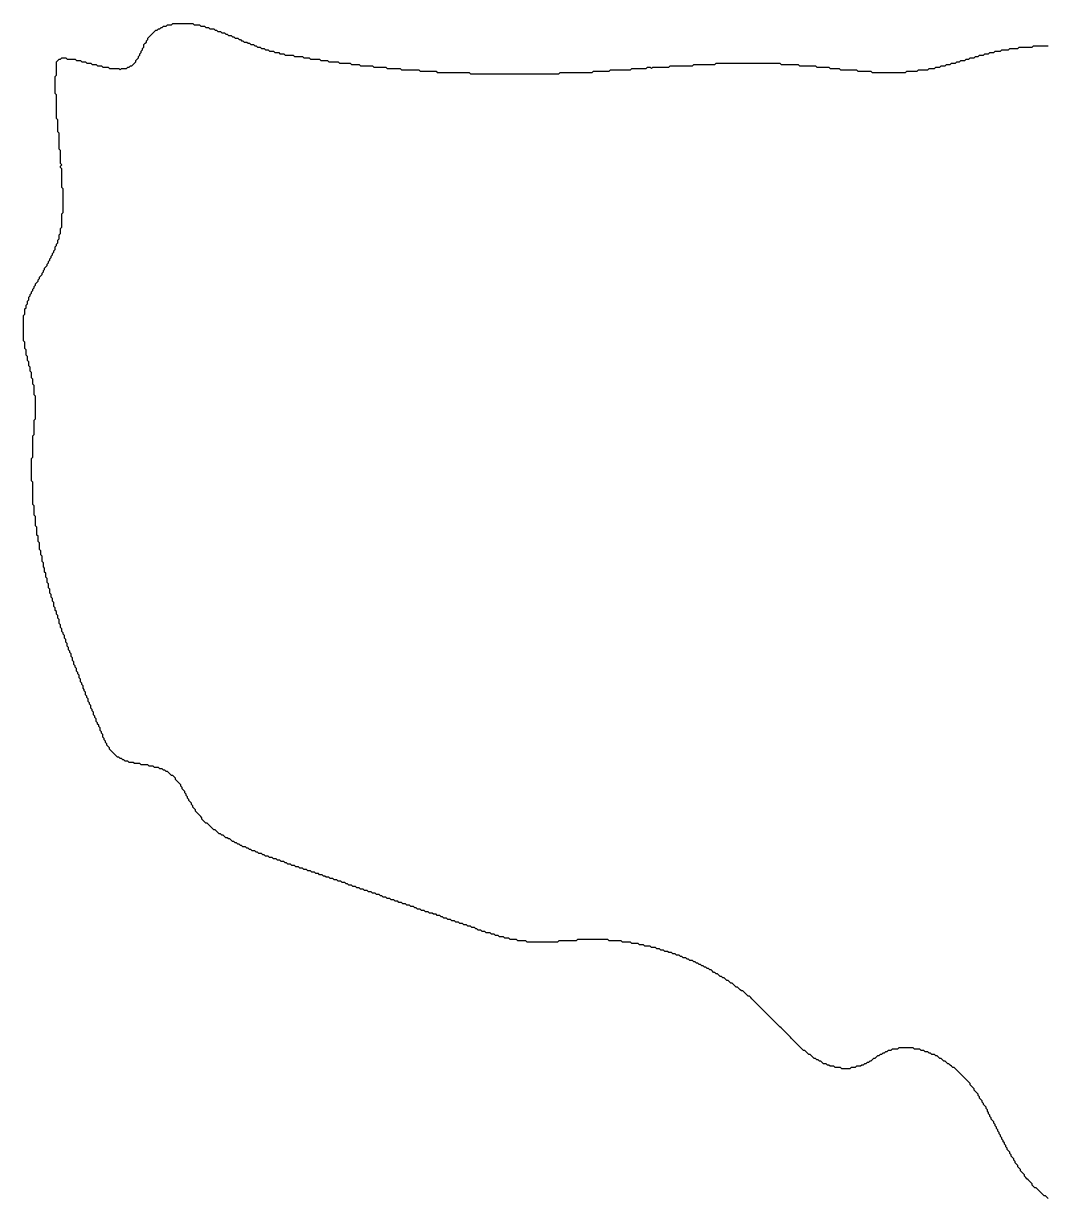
# Model space of a CAD drawing. Extents: x -1.13 to 1.13, y -0.74 to 0.74.
# Drawn here: x -1.129 to 0.001, y -0.728 to 0.569 of the extents above; entities that cross this region are included whole.
import ezdxf

# ---------------------------------------------------------------- set-up
doc = ezdxf.new("R2010")
doc.units = 0

msp = doc.modelspace()

# ---------------------------------------------------------------- linework, layer by layer
for points in [[(-1.12875, 0.246458), (-1.127292, 0.247917), (-1.127292, 0.249375), (-1.127292, 0.250833), (-1.127292, 0.252292), (-1.127292, 0.25375), (-1.125833, 0.255208), (-1.125833, 0.256667), (-1.125833, 0.258125), (-1.124375, 0.259583), (-1.124375, 0.261042), (-1.124375, 0.2625), (-1.122917, 0.263958), (-1.122917, 0.265417), (-1.122917, 0.266875), (-1.121458, 0.268333), (-1.121458, 0.269792), (-1.12, 0.27125), (-1.12, 0.272708), (-1.118542, 0.274167), (-1.118542, 0.275625), (-1.117083, 0.277083), (-1.117083, 0.278542), (-1.115625, 0.28), (-1.115625, 0.281458), (-1.114167, 0.282917), (-1.112708, 0.284375), (-1.112708, 0.285833), (-1.11125, 0.287292), (-1.11125, 0.28875), (-1.109792, 0.290208), (-1.108333, 0.291667), (-1.108333, 0.293125), (-1.106875, 0.294583), (-1.106875, 0.296042), (-1.105417, 0.2975), (-1.105417, 0.298958), (-1.103958, 0.300417), (-1.1025, 0.301875), (-1.1025, 0.303333), (-1.101042, 0.304792), (-1.101042, 0.30625), (-1.099583, 0.307708), (-1.099583, 0.309167), (-1.098125, 0.310625), (-1.098125, 0.312083), (-1.096667, 0.313542), (-1.096667, 0.315), (-1.095208, 0.316458), (-1.095208, 0.317917), (-1.09375, 0.319375), (-1.09375, 0.320833), (-1.09375, 0.322292), (-1.092292, 0.32375), (-1.092292, 0.325208), (-1.090833, 0.326667), (-1.090833, 0.328125), (-1.090833, 0.329583), (-1.089375, 0.331042), (-1.089375, 0.3325), (-1.089375, 0.333958), (-1.089375, 0.335417), (-1.087917, 0.336875), (-1.087917, 0.338333), (-1.087917, 0.339792), (-1.087917, 0.34125), (-1.087917, 0.342708), (-1.086458, 0.344167), (-1.086458, 0.345625), (-1.086458, 0.347083), (-1.086458, 0.348542), (-1.086458, 0.35), (-1.086458, 0.351458), (-1.086458, 0.352917), (-1.086458, 0.354375), (-1.086458, 0.355833), (-1.086458, 0.357292), (-1.086458, 0.35875), (-1.085, 0.360208), (-1.085, 0.361667), (-1.085, 0.363125), (-1.085, 0.364583), (-1.085, 0.366042), (-1.085, 0.3675), (-1.085, 0.368958), (-1.085, 0.370417), (-1.085, 0.371875), (-1.085, 0.373333), (-1.085, 0.374792), (-1.085, 0.37625), (-1.085, 0.377708), (-1.085, 0.379167), (-1.085, 0.380625), (-1.085, 0.382083), (-1.085, 0.383542), (-1.085, 0.385), (-1.085, 0.386458), (-1.086458, 0.387917), (-1.086458, 0.389375), (-1.086458, 0.390833), (-1.086458, 0.392292), (-1.086458, 0.39375), (-1.086458, 0.395208), (-1.086458, 0.396667), (-1.086458, 0.398125), (-1.086458, 0.399583), (-1.086458, 0.401042), (-1.086458, 0.4025), (-1.086458, 0.403958), (-1.086458, 0.405417), (-1.086458, 0.406875), (-1.086458, 0.408333), (-1.087917, 0.409792), (-1.087917, 0.41125), (-1.086458, 0.412708), (-1.087917, 0.414167), (-1.087917, 0.415625), (-1.087917, 0.417083), (-1.087917, 0.418542), (-1.087917, 0.42), (-1.087917, 0.421458), (-1.087917, 0.422917), (-1.087917, 0.424375), (-1.087917, 0.425833), (-1.087917, 0.427292), (-1.087917, 0.42875), (-1.089375, 0.430208), (-1.089375, 0.431667), (-1.089375, 0.433125), (-1.089375, 0.434583), (-1.089375, 0.436042), (-1.089375, 0.4375), (-1.089375, 0.438958), (-1.089375, 0.440417), (-1.089375, 0.441875), (-1.089375, 0.443333), (-1.089375, 0.444792), (-1.089375, 0.44625), (-1.089375, 0.447708), (-1.090833, 0.449167), (-1.090833, 0.450625), (-1.090833, 0.452083), (-1.090833, 0.453542), (-1.090833, 0.455), (-1.090833, 0.456458), (-1.090833, 0.457917), (-1.090833, 0.459375), (-1.090833, 0.460833), (-1.090833, 0.462292), (-1.092292, 0.46375), (-1.092292, 0.465208), (-1.092292, 0.466667), (-1.092292, 0.468125), (-1.092292, 0.469583), (-1.092292, 0.471042), (-1.092292, 0.4725), (-1.092292, 0.473958), (-1.092292, 0.475417), (-1.092292, 0.476875), (-1.092292, 0.478333), (-1.092292, 0.479792), (-1.092292, 0.48125), (-1.092292, 0.482708), (-1.092292, 0.484167), (-1.092292, 0.485625), (-1.092292, 0.487083), (-1.092292, 0.488542), (-1.092292, 0.49), (-1.09375, 0.491458), (-1.09375, 0.492917), (-1.09375, 0.494375), (-1.09375, 0.495833), (-1.09375, 0.497292), (-1.09375, 0.49875), (-1.09375, 0.500208), (-1.09375, 0.501667), (-1.09375, 0.503125), (-1.09375, 0.504583), (-1.09375, 0.506042), (-1.09375, 0.5075), (-1.09375, 0.508958), (-1.09375, 0.510417), (-1.092292, 0.511875), (-1.092292, 0.513333), (-1.092292, 0.514792), (-1.092292, 0.51625), (-1.092292, 0.517708), (-1.092292, 0.519167), (-1.092292, 0.520625), (-1.092292, 0.522083), (-1.092292, 0.523542), (-1.092292, 0.525), (-1.092292, 0.526458), (-1.090833, 0.527917), (-1.089375, 0.529375), (-1.087917, 0.529375), (-1.086458, 0.530833), (-1.085, 0.530833), (-1.083542, 0.530833), (-1.082083, 0.530833), (-1.080625, 0.529375), (-1.079167, 0.529375), (-1.077708, 0.529375), (-1.07625, 0.529375), (-1.074792, 0.529375), (-1.073333, 0.529375), (-1.071875, 0.529375), (-1.070417, 0.527917), (-1.068958, 0.527917), (-1.0675, 0.527917), (-1.066042, 0.527917), (-1.064583, 0.526458), (-1.063125, 0.526458), (-1.061667, 0.526458), (-1.060208, 0.526458), (-1.05875, 0.525), (-1.057292, 0.525), (-1.055833, 0.525), (-1.054375, 0.525), (-1.052917, 0.523542), (-1.051458, 0.523542), (-1.05, 0.523542), (-1.048542, 0.523542), (-1.047083, 0.522083), (-1.045625, 0.522083), (-1.044167, 0.522083), (-1.042708, 0.522083), (-1.04125, 0.520625), (-1.039792, 0.520625), (-1.038333, 0.520625), (-1.036875, 0.520625), (-1.035417, 0.520625), (-1.033958, 0.519167), (-1.0325, 0.519167), (-1.031042, 0.519167), (-1.029583, 0.519167), (-1.028125, 0.519167), (-1.026667, 0.519167), (-1.025208, 0.519167), (-1.02375, 0.519167), (-1.022292, 0.517708), (-1.020833, 0.519167), (-1.019375, 0.519167), (-1.017917, 0.519167), (-1.016458, 0.519167), (-1.015, 0.519167), (-1.013542, 0.520625), (-1.012083, 0.520625), (-1.010625, 0.522083), (-1.009167, 0.522083), (-1.007708, 0.523542), (-1.00625, 0.525), (-1.004792, 0.526458), (-1.004792, 0.527917), (-1.003333, 0.529375), (-1.001875, 0.530833), (-1.001875, 0.532292), (-1.000417, 0.53375), (-1.000417, 0.535208), (-0.998958, 0.536667), (-0.998958, 0.538125), (-0.9975, 0.539583), (-0.9975, 0.541042), (-0.996042, 0.5425), (-0.996042, 0.543958), (-0.996042, 0.545417), (-0.994583, 0.546875), (-0.993125, 0.548333), (-0.993125, 0.549792), (-0.991667, 0.55125), (-0.991667, 0.552708), (-0.990208, 0.554167), (-0.98875, 0.555625), (-0.987292, 0.557083), (-0.985833, 0.558542), (-0.984375, 0.56), (-0.982917, 0.561458), (-0.981458, 0.561458), (-0.98, 0.562917), (-0.978542, 0.562917), (-0.977083, 0.564375), (-0.975625, 0.564375), (-0.974167, 0.565833), (-0.972708, 0.565833), (-0.97125, 0.565833), (-0.969792, 0.567292), (-0.968333, 0.567292), (-0.966875, 0.567292), (-0.965417, 0.567292), (-0.963958, 0.56875), (-0.9625, 0.56875), (-0.961042, 0.56875), (-0.959583, 0.56875), (-0.958125, 0.56875), (-0.956667, 0.56875), (-0.955208, 0.56875), (-0.95375, 0.56875), (-0.952292, 0.56875), (-0.950833, 0.56875), (-0.949375, 0.56875), (-0.947917, 0.56875), (-0.946458, 0.56875), (-0.945, 0.56875), (-0.943542, 0.56875), (-0.942083, 0.56875), (-0.940625, 0.567292), (-0.939167, 0.567292), (-0.937708, 0.567292), (-0.93625, 0.567292), (-0.934792, 0.567292), (-0.933333, 0.565833), (-0.931875, 0.565833), (-0.930417, 0.565833), (-0.928958, 0.565833), (-0.9275, 0.564375), (-0.926042, 0.564375), (-0.924583, 0.564375), (-0.923125, 0.562917), (-0.921667, 0.562917), (-0.920208, 0.562917), (-0.91875, 0.562917), (-0.917292, 0.561458), (-0.915833, 0.561458), (-0.914375, 0.56), (-0.912917, 0.56), (-0.911458, 0.56), (-0.91, 0.558542), (-0.908542, 0.558542), (-0.907083, 0.558542), (-0.905625, 0.557083), (-0.904167, 0.557083), (-0.902708, 0.555625), (-0.90125, 0.555625), (-0.899792, 0.555625), (-0.898333, 0.554167), (-0.896875, 0.554167), (-0.895417, 0.552708), (-0.893958, 0.552708), (-0.8925, 0.552708), (-0.891042, 0.55125), (-0.889583, 0.55125), (-0.888125, 0.549792), (-0.886667, 0.549792), (-0.885208, 0.548333), (-0.88375, 0.548333), (-0.882292, 0.548333), (-0.880833, 0.546875), (-0.879375, 0.546875), (-0.877917, 0.545417), (-0.876458, 0.545417), (-0.875, 0.545417), (-0.873542, 0.543958), (-0.872083, 0.543958), (-0.870625, 0.5425), (-0.869167, 0.5425), (-0.867708, 0.5425), (-0.86625, 0.541042), (-0.864792, 0.541042), (-0.863333, 0.541042), (-0.861875, 0.539583), (-0.860417, 0.539583), (-0.858958, 0.539583), (-0.8575, 0.538125), (-0.856042, 0.538125), (-0.854583, 0.538125), (-0.853125, 0.538125), (-0.851667, 0.536667), (-0.850208, 0.536667), (-0.84875, 0.536667), (-0.847292, 0.536667), (-0.845833, 0.535208), (-0.844375, 0.535208), (-0.842917, 0.535208), (-0.841458, 0.535208), (-0.84, 0.53375), (-0.838542, 0.53375), (-0.837083, 0.53375), (-0.835625, 0.53375), (-0.834167, 0.53375), (-0.832708, 0.53375), (-0.83125, 0.53375), (-0.829792, 0.532292), (-0.828333, 0.532292), (-0.826875, 0.532292), (-0.825417, 0.532292), (-0.823958, 0.532292), (-0.8225, 0.532292), (-0.821042, 0.532292), (-0.819583, 0.530833), (-0.818125, 0.530833), (-0.816667, 0.530833), (-0.815208, 0.530833), (-0.81375, 0.530833), (-0.812292, 0.529375), (-0.810833, 0.529375), (-0.809375, 0.529375), (-0.807917, 0.529375), (-0.806458, 0.529375), (-0.805, 0.529375), (-0.803542, 0.529375), (-0.802083, 0.529375), (-0.800625, 0.527917), (-0.799167, 0.527917), (-0.797708, 0.527917), (-0.79625, 0.527917), (-0.794792, 0.527917), (-0.793333, 0.527917), (-0.791875, 0.526458), (-0.790417, 0.526458), (-0.788958, 0.526458), (-0.7875, 0.526458), (-0.786042, 0.526458), (-0.784583, 0.526458), (-0.783125, 0.526458), (-0.781667, 0.526458), (-0.780208, 0.525), (-0.77875, 0.525), (-0.777292, 0.525), (-0.775833, 0.525), (-0.774375, 0.525), (-0.772917, 0.525), (-0.771458, 0.525), (-0.77, 0.525), (-0.768542, 0.525), (-0.767083, 0.523542), (-0.765625, 0.523542), (-0.764167, 0.523542), (-0.762708, 0.523542), (-0.76125, 0.523542), (-0.759792, 0.523542), (-0.758333, 0.523542), (-0.756875, 0.522083), (-0.755417, 0.522083), (-0.753958, 0.522083), (-0.7525, 0.522083), (-0.751042, 0.522083), (-0.749583, 0.522083), (-0.748125, 0.522083), (-0.746667, 0.522083), (-0.745208, 0.522083), (-0.74375, 0.522083), (-0.742292, 0.520625), (-0.740833, 0.520625), (-0.739375, 0.520625), (-0.737917, 0.520625), (-0.736458, 0.520625), (-0.735, 0.520625), (-0.733542, 0.520625), (-0.732083, 0.520625), (-0.730625, 0.520625), (-0.729167, 0.520625), (-0.727708, 0.519167), (-0.72625, 0.519167), (-0.724792, 0.519167), (-0.723333, 0.519167), (-0.721875, 0.519167), (-0.720417, 0.519167), (-0.718958, 0.519167), (-0.7175, 0.519167), (-0.716042, 0.519167), (-0.714583, 0.519167), (-0.713125, 0.519167), (-0.711667, 0.517708), (-0.710208, 0.517708), (-0.70875, 0.517708), (-0.707292, 0.517708), (-0.705833, 0.517708), (-0.704375, 0.517708), (-0.702917, 0.517708), (-0.701458, 0.517708), (-0.7, 0.517708), (-0.698542, 0.517708), (-0.697083, 0.517708), (-0.695625, 0.517708), (-0.694167, 0.517708), (-0.692708, 0.517708), (-0.69125, 0.51625), (-0.689792, 0.51625), (-0.688333, 0.51625), (-0.686875, 0.51625), (-0.685417, 0.51625), (-0.683958, 0.51625), (-0.6825, 0.51625), (-0.681042, 0.51625), (-0.679583, 0.51625), (-0.678125, 0.51625), (-0.676667, 0.51625), (-0.675208, 0.51625), (-0.67375, 0.51625), (-0.672292, 0.514792), (-0.670833, 0.514792), (-0.669375, 0.514792), (-0.667917, 0.514792), (-0.666458, 0.514792), (-0.665, 0.514792), (-0.663542, 0.514792), (-0.662083, 0.514792), (-0.660625, 0.514792), (-0.659167, 0.514792), (-0.657708, 0.514792), (-0.65625, 0.514792), (-0.654792, 0.514792), (-0.653333, 0.514792), (-0.651875, 0.514792), (-0.650417, 0.514792), (-0.648958, 0.514792), (-0.6475, 0.514792), (-0.646042, 0.514792), (-0.644583, 0.514792), (-0.643125, 0.514792), (-0.641667, 0.514792), (-0.640208, 0.514792), (-0.63875, 0.514792), (-0.637292, 0.514792), (-0.635833, 0.513333), (-0.634375, 0.513333), (-0.632917, 0.513333), (-0.631458, 0.513333), (-0.63, 0.513333), (-0.628542, 0.513333), (-0.627083, 0.513333), (-0.625625, 0.513333), (-0.624167, 0.513333), (-0.622708, 0.513333), (-0.62125, 0.513333), (-0.619792, 0.513333), (-0.618333, 0.513333), (-0.616875, 0.513333), (-0.615417, 0.513333), (-0.613958, 0.513333), (-0.6125, 0.513333), (-0.611042, 0.513333), (-0.609583, 0.513333), (-0.608125, 0.513333), (-0.606667, 0.513333), (-0.605208, 0.513333), (-0.60375, 0.513333), (-0.602292, 0.513333), (-0.600833, 0.513333), (-0.599375, 0.513333), (-0.597917, 0.513333), (-0.596458, 0.513333), (-0.595, 0.513333), (-0.593542, 0.513333), (-0.592083, 0.513333), (-0.590625, 0.513333), (-0.589167, 0.513333), (-0.587708, 0.513333), (-0.58625, 0.513333), (-0.584792, 0.513333), (-0.583333, 0.513333), (-0.581875, 0.513333), (-0.580417, 0.513333), (-0.578958, 0.513333), (-0.5775, 0.513333), (-0.576042, 0.513333), (-0.574583, 0.513333), (-0.573125, 0.513333), (-0.571667, 0.513333), (-0.570208, 0.513333), (-0.56875, 0.513333), (-0.567292, 0.513333), (-0.565833, 0.513333), (-0.564375, 0.513333), (-0.562917, 0.513333), (-0.561458, 0.513333), (-0.56, 0.513333), (-0.558542, 0.513333), (-0.557083, 0.513333), (-0.555625, 0.513333), (-0.554167, 0.513333), (-0.552708, 0.513333), (-0.55125, 0.513333), (-0.549792, 0.513333), (-0.548333, 0.513333), (-0.546875, 0.513333), (-0.545417, 0.513333), (-0.543958, 0.513333), (-0.5425, 0.513333), (-0.541042, 0.513333), (-0.539583, 0.513333), (-0.538125, 0.513333), (-0.536667, 0.514792), (-0.535208, 0.514792), (-0.53375, 0.514792), (-0.532292, 0.514792), (-0.530833, 0.514792), (-0.529375, 0.514792), (-0.527917, 0.514792), (-0.526458, 0.514792), (-0.525, 0.514792), (-0.523542, 0.514792), (-0.522083, 0.514792), (-0.520625, 0.514792), (-0.519167, 0.514792), (-0.517708, 0.514792), (-0.51625, 0.514792), (-0.514792, 0.514792), (-0.513333, 0.514792), (-0.511875, 0.514792), (-0.510417, 0.514792), (-0.508958, 0.514792), (-0.5075, 0.514792), (-0.506042, 0.514792), (-0.504583, 0.514792), (-0.503125, 0.514792), (-0.501667, 0.514792), (-0.500208, 0.51625), (-0.49875, 0.51625), (-0.497292, 0.51625), (-0.495833, 0.51625), (-0.494375, 0.51625), (-0.492917, 0.51625), (-0.491458, 0.51625), (-0.49, 0.51625), (-0.488542, 0.51625), (-0.487083, 0.51625), (-0.485625, 0.51625), (-0.484167, 0.51625), (-0.482708, 0.51625), (-0.48125, 0.517708), (-0.479792, 0.517708), (-0.478333, 0.517708), (-0.476875, 0.517708), (-0.475417, 0.517708), (-0.473958, 0.517708), (-0.4725, 0.517708), (-0.471042, 0.517708), (-0.469583, 0.517708), (-0.468125, 0.517708), (-0.466667, 0.517708), (-0.465208, 0.517708), (-0.46375, 0.517708), (-0.462292, 0.517708), (-0.460833, 0.517708), (-0.459375, 0.517708), (-0.457917, 0.519167), (-0.456458, 0.519167), (-0.455, 0.519167), (-0.453542, 0.519167), (-0.452083, 0.519167), (-0.450625, 0.519167), (-0.449167, 0.519167), (-0.447708, 0.519167), (-0.44625, 0.519167), (-0.444792, 0.519167), (-0.443333, 0.519167), (-0.441875, 0.519167), (-0.440417, 0.520625), (-0.438958, 0.520625), (-0.4375, 0.520625), (-0.436042, 0.519167), (-0.434583, 0.520625), (-0.433125, 0.520625), (-0.431667, 0.520625), (-0.430208, 0.520625), (-0.42875, 0.520625), (-0.427292, 0.520625), (-0.425833, 0.520625), (-0.424375, 0.520625), (-0.422917, 0.520625), (-0.421458, 0.520625), (-0.42, 0.520625), (-0.418542, 0.520625), (-0.417083, 0.520625), (-0.415625, 0.522083), (-0.414167, 0.522083), (-0.412708, 0.522083), (-0.41125, 0.522083), (-0.409792, 0.522083), (-0.408333, 0.522083), (-0.406875, 0.522083), (-0.405417, 0.522083), (-0.403958, 0.522083), (-0.4025, 0.522083), (-0.401042, 0.522083), (-0.399583, 0.522083), (-0.398125, 0.522083), (-0.396667, 0.522083), (-0.395208, 0.522083), (-0.39375, 0.522083), (-0.392292, 0.522083), (-0.390833, 0.522083), (-0.389375, 0.523542), (-0.387917, 0.523542), (-0.386458, 0.523542), (-0.385, 0.523542), (-0.383542, 0.523542), (-0.382083, 0.523542), (-0.380625, 0.523542), (-0.379167, 0.523542), (-0.377708, 0.523542), (-0.37625, 0.523542), (-0.374792, 0.523542), (-0.373333, 0.523542), (-0.371875, 0.523542), (-0.370417, 0.523542), (-0.368958, 0.523542), (-0.3675, 0.523542), (-0.366042, 0.523542), (-0.364583, 0.525), (-0.363125, 0.525), (-0.361667, 0.525), (-0.360208, 0.525), (-0.35875, 0.525), (-0.357292, 0.525), (-0.355833, 0.525), (-0.354375, 0.525), (-0.352917, 0.525), (-0.351458, 0.525), (-0.35, 0.525), (-0.348542, 0.525), (-0.347083, 0.525), (-0.345625, 0.525), (-0.344167, 0.525), (-0.342708, 0.525), (-0.34125, 0.525), (-0.339792, 0.525), (-0.338333, 0.525), (-0.336875, 0.525), (-0.335417, 0.525), (-0.333958, 0.525), (-0.3325, 0.525), (-0.331042, 0.525), (-0.329583, 0.525), (-0.328125, 0.525), (-0.326667, 0.525), (-0.325208, 0.525), (-0.32375, 0.525), (-0.322292, 0.525), (-0.320833, 0.525), (-0.319375, 0.525), (-0.317917, 0.525), (-0.316458, 0.525), (-0.315, 0.525), (-0.313542, 0.525), (-0.312083, 0.525), (-0.310625, 0.525), (-0.309167, 0.525), (-0.307708, 0.525), (-0.30625, 0.525), (-0.304792, 0.525), (-0.303333, 0.525), (-0.301875, 0.525), (-0.300417, 0.525), (-0.298958, 0.525), (-0.2975, 0.525), (-0.296042, 0.525), (-0.294583, 0.525), (-0.293125, 0.523542), (-0.291667, 0.523542), (-0.290208, 0.523542), (-0.28875, 0.523542), (-0.287292, 0.523542), (-0.285833, 0.523542), (-0.284375, 0.523542), (-0.282917, 0.523542), (-0.281458, 0.523542), (-0.28, 0.523542), (-0.278542, 0.523542), (-0.277083, 0.523542), (-0.275625, 0.523542), (-0.274167, 0.523542), (-0.272708, 0.522083), (-0.27125, 0.522083), (-0.269792, 0.522083), (-0.268333, 0.522083), (-0.266875, 0.522083), (-0.265417, 0.522083), (-0.263958, 0.522083), (-0.2625, 0.522083), (-0.261042, 0.522083), (-0.259583, 0.522083), (-0.258125, 0.522083), (-0.256667, 0.522083), (-0.255208, 0.522083), (-0.25375, 0.520625), (-0.252292, 0.520625), (-0.250833, 0.520625), (-0.249375, 0.520625), (-0.247917, 0.520625), (-0.246458, 0.520625), (-0.245, 0.520625), (-0.243542, 0.520625), (-0.242083, 0.520625), (-0.240625, 0.520625), (-0.239167, 0.519167), (-0.237708, 0.519167), (-0.23625, 0.519167), (-0.234792, 0.519167), (-0.233333, 0.519167), (-0.231875, 0.519167), (-0.230417, 0.519167), (-0.228958, 0.519167), (-0.2275, 0.517708), (-0.226042, 0.517708), (-0.224583, 0.517708), (-0.223125, 0.517708), (-0.221667, 0.517708), (-0.220208, 0.517708), (-0.21875, 0.517708), (-0.217292, 0.517708), (-0.215833, 0.517708), (-0.214375, 0.517708), (-0.212917, 0.517708), (-0.211458, 0.517708), (-0.21, 0.517708), (-0.208542, 0.51625), (-0.207083, 0.51625), (-0.205625, 0.51625), (-0.204167, 0.51625), (-0.202708, 0.51625), (-0.20125, 0.51625), (-0.199792, 0.51625), (-0.198333, 0.51625), (-0.196875, 0.51625), (-0.195417, 0.51625), (-0.193958, 0.51625), (-0.1925, 0.514792), (-0.191042, 0.514792), (-0.189583, 0.514792), (-0.188125, 0.514792), (-0.186667, 0.514792), (-0.185208, 0.514792), (-0.18375, 0.514792), (-0.182292, 0.514792), (-0.180833, 0.514792), (-0.179375, 0.514792), (-0.177917, 0.514792), (-0.176458, 0.514792), (-0.175, 0.514792), (-0.173542, 0.514792), (-0.172083, 0.514792), (-0.170625, 0.514792), (-0.169167, 0.514792), (-0.167708, 0.514792), (-0.16625, 0.514792), (-0.164792, 0.514792), (-0.163333, 0.514792), (-0.161875, 0.514792), (-0.160417, 0.514792), (-0.158958, 0.514792), (-0.1575, 0.514792), (-0.156042, 0.514792), (-0.154583, 0.51625), (-0.153125, 0.51625), (-0.151667, 0.51625), (-0.150208, 0.51625), (-0.14875, 0.51625), (-0.147292, 0.51625), (-0.145833, 0.51625), (-0.144375, 0.51625), (-0.142917, 0.51625), (-0.141458, 0.517708), (-0.14, 0.517708), (-0.138542, 0.517708), (-0.137083, 0.517708), (-0.135625, 0.517708), (-0.134167, 0.517708), (-0.132708, 0.517708), (-0.13125, 0.517708), (-0.129792, 0.519167), (-0.128333, 0.519167), (-0.126875, 0.519167), (-0.125417, 0.519167), (-0.123958, 0.519167), (-0.1225, 0.520625), (-0.121042, 0.520625), (-0.119583, 0.520625), (-0.118125, 0.520625), (-0.116667, 0.522083), (-0.115208, 0.522083), (-0.11375, 0.522083), (-0.112292, 0.522083), (-0.110833, 0.523542), (-0.109375, 0.523542), (-0.107917, 0.523542), (-0.106458, 0.523542), (-0.105, 0.525), (-0.103542, 0.525), (-0.102083, 0.525), (-0.100625, 0.525), (-0.099167, 0.526458), (-0.097708, 0.526458), (-0.09625, 0.526458), (-0.094792, 0.527917), (-0.093333, 0.527917), (-0.091875, 0.527917), (-0.090417, 0.527917), (-0.088958, 0.529375), (-0.0875, 0.529375), (-0.086042, 0.529375), (-0.084583, 0.530833), (-0.083125, 0.530833), (-0.081667, 0.530833), (-0.080208, 0.530833), (-0.07875, 0.532292), (-0.077292, 0.532292), (-0.075833, 0.532292), (-0.074375, 0.53375), (-0.072917, 0.53375), (-0.071458, 0.53375), (-0.07, 0.53375), (-0.068542, 0.535208), (-0.067083, 0.535208), (-0.065625, 0.535208), (-0.064167, 0.535208), (-0.062708, 0.536667), (-0.06125, 0.536667), (-0.059792, 0.536667), (-0.058333, 0.536667), (-0.056875, 0.538125), (-0.055417, 0.538125), (-0.053958, 0.538125), (-0.0525, 0.538125), (-0.051042, 0.538125), (-0.049583, 0.539583), (-0.048125, 0.539583), (-0.046667, 0.539583), (-0.045208, 0.539583), (-0.04375, 0.539583), (-0.042292, 0.539583), (-0.040833, 0.541042), (-0.039375, 0.541042), (-0.037917, 0.541042), (-0.036458, 0.541042), (-0.035, 0.541042), (-0.033542, 0.541042), (-0.032083, 0.541042), (-0.030625, 0.5425), (-0.029167, 0.5425), (-0.027708, 0.5425), (-0.02625, 0.5425), (-0.024792, 0.5425), (-0.023333, 0.5425), (-0.021875, 0.5425), (-0.020417, 0.5425), (-0.018958, 0.5425), (-0.0175, 0.5425), (-0.016042, 0.5425), (-0.014583, 0.543958), (-0.013125, 0.543958), (-0.011667, 0.543958), (-0.010208, 0.543958), (-0.00875, 0.543958), (-0.007292, 0.543958), (-0.005833, 0.543958), (-0.004375, 0.543958), (-0.002917, 0.543958), (-0.001458, 0.543958), (0, 0.543958), (0.001458, 0.543958)], [(0.001458, -0.727708), (0, -0.72625), (-0.001458, -0.724792), (-0.002917, -0.724792), (-0.004375, -0.723333), (-0.005833, -0.721875), (-0.007292, -0.720417), (-0.00875, -0.718958), (-0.010208, -0.7175), (-0.011667, -0.716042), (-0.013125, -0.716042), (-0.014583, -0.714583), (-0.016042, -0.713125), (-0.016042, -0.711667), (-0.0175, -0.710208), (-0.018958, -0.70875), (-0.020417, -0.707292), (-0.021875, -0.705833), (-0.023333, -0.704375), (-0.024792, -0.702917), (-0.024792, -0.701458), (-0.02625, -0.7), (-0.027708, -0.698542), (-0.029167, -0.697083), (-0.029167, -0.695625), (-0.030625, -0.694167), (-0.032083, -0.692708), (-0.032083, -0.69125), (-0.033542, -0.689792), (-0.035, -0.688333), (-0.035, -0.686875), (-0.036458, -0.685417), (-0.036458, -0.683958), (-0.037917, -0.6825), (-0.039375, -0.681042), (-0.039375, -0.679583), (-0.040833, -0.678125), (-0.040833, -0.676667), (-0.042292, -0.675208), (-0.04375, -0.67375), (-0.04375, -0.672292), (-0.045208, -0.670833), (-0.045208, -0.669375), (-0.046667, -0.667917), (-0.046667, -0.666458), (-0.048125, -0.665), (-0.048125, -0.663542), (-0.049583, -0.662083), (-0.049583, -0.660625), (-0.051042, -0.659167), (-0.051042, -0.657708), (-0.0525, -0.65625), (-0.0525, -0.654792), (-0.053958, -0.653333), (-0.053958, -0.651875), (-0.055417, -0.650417), (-0.055417, -0.648958), (-0.056875, -0.6475), (-0.056875, -0.646042), (-0.058333, -0.644583), (-0.058333, -0.643125), (-0.059792, -0.641667), (-0.06125, -0.640208), (-0.06125, -0.63875), (-0.062708, -0.637292), (-0.062708, -0.635833), (-0.064167, -0.634375), (-0.064167, -0.632917), (-0.065625, -0.631458), (-0.065625, -0.63), (-0.067083, -0.628542), (-0.067083, -0.627083), (-0.068542, -0.625625), (-0.07, -0.624167), (-0.07, -0.622708), (-0.071458, -0.62125), (-0.071458, -0.619792), (-0.072917, -0.618333), (-0.074375, -0.616875), (-0.074375, -0.615417), (-0.075833, -0.613958), (-0.075833, -0.6125), (-0.077292, -0.611042), (-0.07875, -0.609583), (-0.080208, -0.608125), (-0.080208, -0.606667), (-0.081667, -0.605208), (-0.083125, -0.60375), (-0.084583, -0.602292), (-0.084583, -0.600833), (-0.086042, -0.599375), (-0.0875, -0.597917), (-0.088958, -0.596458), (-0.090417, -0.595), (-0.091875, -0.593542), (-0.093333, -0.592083), (-0.094792, -0.590625), (-0.09625, -0.589167), (-0.097708, -0.587708), (-0.099167, -0.58625), (-0.100625, -0.584792), (-0.102083, -0.583333), (-0.103542, -0.583333), (-0.105, -0.581875), (-0.106458, -0.580417), (-0.107917, -0.578958), (-0.109375, -0.578958), (-0.110833, -0.5775), (-0.112292, -0.576042), (-0.11375, -0.576042), (-0.115208, -0.574583), (-0.116667, -0.573125), (-0.118125, -0.573125), (-0.119583, -0.571667), (-0.121042, -0.570208), (-0.1225, -0.570208), (-0.123958, -0.56875), (-0.125417, -0.56875), (-0.126875, -0.56875), (-0.128333, -0.567292), (-0.129792, -0.567292), (-0.13125, -0.565833), (-0.132708, -0.565833), (-0.134167, -0.565833), (-0.135625, -0.564375), (-0.137083, -0.564375), (-0.138542, -0.564375), (-0.14, -0.562917), (-0.141458, -0.562917), (-0.142917, -0.562917), (-0.144375, -0.562917), (-0.145833, -0.562917), (-0.147292, -0.561458), (-0.14875, -0.561458), (-0.150208, -0.561458), (-0.151667, -0.561458), (-0.153125, -0.561458), (-0.154583, -0.561458), (-0.156042, -0.561458), (-0.1575, -0.561458), (-0.158958, -0.561458), (-0.160417, -0.561458), (-0.161875, -0.561458), (-0.163333, -0.561458), (-0.164792, -0.562917), (-0.16625, -0.562917), (-0.167708, -0.562917), (-0.169167, -0.562917), (-0.170625, -0.562917), (-0.172083, -0.564375), (-0.173542, -0.564375), (-0.175, -0.564375), (-0.176458, -0.565833), (-0.177917, -0.565833), (-0.179375, -0.567292), (-0.180833, -0.567292), (-0.182292, -0.56875), (-0.18375, -0.56875), (-0.185208, -0.570208), (-0.186667, -0.570208), (-0.188125, -0.571667), (-0.189583, -0.573125), (-0.191042, -0.573125), (-0.1925, -0.574583), (-0.193958, -0.576042), (-0.195417, -0.576042), (-0.196875, -0.5775), (-0.198333, -0.5775), (-0.199792, -0.578958), (-0.20125, -0.578958), (-0.202708, -0.580417), (-0.204167, -0.580417), (-0.205625, -0.581875), (-0.207083, -0.581875), (-0.208542, -0.581875), (-0.21, -0.581875), (-0.211458, -0.583333), (-0.212917, -0.583333), (-0.214375, -0.583333), (-0.215833, -0.583333), (-0.217292, -0.584792), (-0.21875, -0.584792), (-0.220208, -0.584792), (-0.221667, -0.584792), (-0.223125, -0.584792), (-0.224583, -0.584792), (-0.226042, -0.584792), (-0.2275, -0.583333), (-0.228958, -0.583333), (-0.230417, -0.583333), (-0.231875, -0.583333), (-0.233333, -0.583333), (-0.234792, -0.581875), (-0.23625, -0.581875), (-0.237708, -0.581875), (-0.239167, -0.581875), (-0.240625, -0.580417), (-0.242083, -0.580417), (-0.243542, -0.578958), (-0.245, -0.578958), (-0.246458, -0.578958), (-0.247917, -0.5775), (-0.249375, -0.576042), (-0.250833, -0.576042), (-0.252292, -0.574583), (-0.25375, -0.574583), (-0.255208, -0.573125), (-0.256667, -0.573125), (-0.258125, -0.571667), (-0.259583, -0.570208), (-0.261042, -0.56875), (-0.2625, -0.56875), (-0.263958, -0.567292), (-0.265417, -0.565833), (-0.266875, -0.564375), (-0.268333, -0.564375), (-0.269792, -0.562917), (-0.27125, -0.561458), (-0.272708, -0.56), (-0.274167, -0.558542), (-0.275625, -0.557083), (-0.277083, -0.555625), (-0.278542, -0.554167), (-0.28, -0.552708), (-0.281458, -0.55125), (-0.282917, -0.549792), (-0.284375, -0.548333), (-0.285833, -0.546875), (-0.287292, -0.545417), (-0.28875, -0.543958), (-0.290208, -0.5425), (-0.291667, -0.541042), (-0.293125, -0.539583), (-0.294583, -0.538125), (-0.296042, -0.536667), (-0.2975, -0.535208), (-0.298958, -0.53375), (-0.300417, -0.532292), (-0.301875, -0.530833), (-0.303333, -0.529375), (-0.304792, -0.527917), (-0.30625, -0.526458), (-0.307708, -0.525), (-0.309167, -0.523542), (-0.310625, -0.522083), (-0.312083, -0.520625), (-0.313542, -0.519167), (-0.315, -0.517708), (-0.316458, -0.51625), (-0.317917, -0.514792), (-0.319375, -0.513333), (-0.320833, -0.511875), (-0.322292, -0.510417), (-0.32375, -0.508958), (-0.325208, -0.5075), (-0.326667, -0.506042), (-0.328125, -0.504583), (-0.329583, -0.504583), (-0.331042, -0.503125), (-0.3325, -0.501667), (-0.333958, -0.500208), (-0.335417, -0.49875), (-0.336875, -0.49875), (-0.338333, -0.497292), (-0.339792, -0.495833), (-0.34125, -0.494375), (-0.342708, -0.494375), (-0.344167, -0.492917), (-0.345625, -0.491458), (-0.347083, -0.49), (-0.348542, -0.49), (-0.35, -0.488542), (-0.351458, -0.487083), (-0.352917, -0.487083), (-0.354375, -0.485625), (-0.355833, -0.484167), (-0.357292, -0.484167), (-0.35875, -0.482708), (-0.360208, -0.482708), (-0.361667, -0.48125), (-0.363125, -0.479792), (-0.364583, -0.479792), (-0.366042, -0.478333), (-0.3675, -0.478333), (-0.368958, -0.476875), (-0.370417, -0.475417), (-0.371875, -0.475417), (-0.373333, -0.473958), (-0.374792, -0.473958), (-0.37625, -0.4725), (-0.377708, -0.4725), (-0.379167, -0.471042), (-0.380625, -0.471042), (-0.382083, -0.469583), (-0.383542, -0.469583), (-0.385, -0.468125), (-0.386458, -0.468125), (-0.387917, -0.466667), (-0.389375, -0.466667), (-0.390833, -0.465208), (-0.392292, -0.465208), (-0.39375, -0.465208), (-0.395208, -0.46375), (-0.396667, -0.46375), (-0.398125, -0.462292), (-0.399583, -0.462292), (-0.401042, -0.462292), (-0.4025, -0.460833), (-0.403958, -0.460833), (-0.405417, -0.459375), (-0.406875, -0.459375), (-0.408333, -0.459375), (-0.409792, -0.457917), (-0.41125, -0.457917), (-0.412708, -0.457917), (-0.414167, -0.456458), (-0.415625, -0.456458), (-0.417083, -0.456458), (-0.418542, -0.455), (-0.42, -0.455), (-0.421458, -0.455), (-0.422917, -0.453542), (-0.424375, -0.453542), (-0.425833, -0.453542), (-0.427292, -0.452083), (-0.42875, -0.452083), (-0.430208, -0.452083), (-0.431667, -0.450625), (-0.433125, -0.450625), (-0.434583, -0.450625), (-0.436042, -0.450625), (-0.4375, -0.449167), (-0.438958, -0.449167), (-0.440417, -0.449167), (-0.441875, -0.449167), (-0.443333, -0.449167), (-0.444792, -0.447708), (-0.44625, -0.447708), (-0.447708, -0.447708), (-0.449167, -0.447708), (-0.450625, -0.44625), (-0.452083, -0.44625), (-0.453542, -0.44625), (-0.455, -0.44625), (-0.456458, -0.44625), (-0.457917, -0.44625), (-0.459375, -0.444792), (-0.460833, -0.444792), (-0.462292, -0.444792), (-0.46375, -0.444792), (-0.465208, -0.444792), (-0.466667, -0.444792), (-0.468125, -0.444792), (-0.469583, -0.443333), (-0.471042, -0.443333), (-0.4725, -0.443333), (-0.473958, -0.443333), (-0.475417, -0.443333), (-0.476875, -0.443333), (-0.478333, -0.443333), (-0.479792, -0.443333), (-0.48125, -0.443333), (-0.482708, -0.443333), (-0.484167, -0.441875), (-0.485625, -0.441875), (-0.487083, -0.441875), (-0.488542, -0.441875), (-0.49, -0.441875), (-0.491458, -0.441875), (-0.492917, -0.441875), (-0.494375, -0.441875), (-0.495833, -0.441875), (-0.497292, -0.441875), (-0.49875, -0.441875), (-0.500208, -0.441875), (-0.501667, -0.441875), (-0.503125, -0.441875), (-0.504583, -0.441875), (-0.506042, -0.441875), (-0.5075, -0.441875), (-0.508958, -0.441875), (-0.510417, -0.441875), (-0.511875, -0.441875), (-0.513333, -0.441875), (-0.514792, -0.441875), (-0.51625, -0.441875), (-0.517708, -0.441875), (-0.519167, -0.443333), (-0.520625, -0.443333), (-0.522083, -0.443333), (-0.523542, -0.443333), (-0.525, -0.443333), (-0.526458, -0.443333), (-0.527917, -0.443333), (-0.529375, -0.443333), (-0.530833, -0.443333), (-0.532292, -0.443333), (-0.53375, -0.443333), (-0.535208, -0.443333), (-0.536667, -0.443333), (-0.538125, -0.443333), (-0.539583, -0.444792), (-0.541042, -0.444792), (-0.5425, -0.444792), (-0.543958, -0.444792), (-0.545417, -0.444792), (-0.546875, -0.444792), (-0.548333, -0.444792), (-0.549792, -0.444792), (-0.55125, -0.444792), (-0.552708, -0.444792), (-0.554167, -0.444792), (-0.555625, -0.444792), (-0.557083, -0.444792), (-0.558542, -0.444792), (-0.56, -0.444792), (-0.561458, -0.444792), (-0.562917, -0.444792), (-0.564375, -0.444792), (-0.565833, -0.444792), (-0.567292, -0.444792), (-0.56875, -0.444792), (-0.570208, -0.444792), (-0.571667, -0.444792), (-0.573125, -0.444792), (-0.574583, -0.443333), (-0.576042, -0.443333), (-0.5775, -0.443333), (-0.578958, -0.443333), (-0.580417, -0.443333), (-0.581875, -0.443333), (-0.583333, -0.443333), (-0.584792, -0.441875), (-0.58625, -0.441875), (-0.587708, -0.441875), (-0.589167, -0.441875), (-0.590625, -0.441875), (-0.592083, -0.441875), (-0.593542, -0.440417), (-0.595, -0.440417), (-0.596458, -0.440417), (-0.597917, -0.440417), (-0.599375, -0.438958), (-0.600833, -0.438958), (-0.602292, -0.438958), (-0.60375, -0.438958), (-0.605208, -0.4375), (-0.606667, -0.4375), (-0.608125, -0.4375), (-0.609583, -0.436042), (-0.611042, -0.436042), (-0.6125, -0.436042), (-0.613958, -0.434583), (-0.615417, -0.434583), (-0.616875, -0.434583), (-0.618333, -0.434583), (-0.619792, -0.433125), (-0.62125, -0.433125), (-0.622708, -0.433125), (-0.624167, -0.431667), (-0.625625, -0.431667), (-0.627083, -0.431667), (-0.628542, -0.430208), (-0.63, -0.430208), (-0.631458, -0.42875), (-0.632917, -0.42875), (-0.634375, -0.42875), (-0.635833, -0.427292), (-0.637292, -0.427292), (-0.63875, -0.427292), (-0.640208, -0.425833), (-0.641667, -0.425833), (-0.643125, -0.425833), (-0.644583, -0.424375), (-0.646042, -0.424375), (-0.6475, -0.424375), (-0.648958, -0.422917), (-0.650417, -0.422917), (-0.651875, -0.422917), (-0.653333, -0.421458), (-0.654792, -0.421458), (-0.65625, -0.421458), (-0.657708, -0.42), (-0.659167, -0.42), (-0.660625, -0.42), (-0.662083, -0.418542), (-0.663542, -0.418542), (-0.665, -0.418542), (-0.666458, -0.417083), (-0.667917, -0.417083), (-0.669375, -0.415625), (-0.670833, -0.415625), (-0.672292, -0.415625), (-0.67375, -0.414167), (-0.675208, -0.414167), (-0.676667, -0.414167), (-0.678125, -0.412708), (-0.679583, -0.412708), (-0.681042, -0.412708), (-0.6825, -0.41125), (-0.683958, -0.41125), (-0.685417, -0.41125), (-0.686875, -0.409792), (-0.688333, -0.409792), (-0.689792, -0.409792), (-0.69125, -0.408333), (-0.692708, -0.408333), (-0.694167, -0.408333), (-0.695625, -0.406875), (-0.697083, -0.406875), (-0.698542, -0.405417), (-0.7, -0.405417), (-0.701458, -0.405417), (-0.702917, -0.403958), (-0.704375, -0.403958), (-0.705833, -0.403958), (-0.707292, -0.4025), (-0.70875, -0.4025), (-0.710208, -0.4025), (-0.711667, -0.401042), (-0.713125, -0.401042), (-0.714583, -0.401042), (-0.716042, -0.399583), (-0.7175, -0.399583), (-0.718958, -0.399583), (-0.720417, -0.398125), (-0.721875, -0.398125), (-0.723333, -0.398125), (-0.724792, -0.396667), (-0.72625, -0.396667), (-0.727708, -0.396667), (-0.729167, -0.395208), (-0.730625, -0.395208), (-0.732083, -0.395208), (-0.733542, -0.39375), (-0.735, -0.39375), (-0.736458, -0.392292), (-0.737917, -0.392292), (-0.739375, -0.392292), (-0.740833, -0.390833), (-0.742292, -0.390833), (-0.74375, -0.390833), (-0.745208, -0.389375), (-0.746667, -0.389375), (-0.748125, -0.389375), (-0.749583, -0.387917), (-0.751042, -0.387917), (-0.7525, -0.387917), (-0.753958, -0.386458), (-0.755417, -0.386458), (-0.756875, -0.386458), (-0.758333, -0.385), (-0.759792, -0.385), (-0.76125, -0.385), (-0.762708, -0.383542), (-0.764167, -0.383542), (-0.765625, -0.383542), (-0.767083, -0.382083), (-0.768542, -0.382083), (-0.77, -0.382083), (-0.771458, -0.380625), (-0.772917, -0.380625), (-0.774375, -0.379167), (-0.775833, -0.379167), (-0.777292, -0.379167), (-0.77875, -0.377708), (-0.780208, -0.377708), (-0.781667, -0.377708), (-0.783125, -0.37625), (-0.784583, -0.37625), (-0.786042, -0.37625), (-0.7875, -0.374792), (-0.788958, -0.374792), (-0.790417, -0.374792), (-0.791875, -0.373333), (-0.793333, -0.373333), (-0.794792, -0.373333), (-0.79625, -0.371875), (-0.797708, -0.371875), (-0.799167, -0.370417), (-0.800625, -0.370417), (-0.802083, -0.370417), (-0.803542, -0.368958), (-0.805, -0.368958), (-0.806458, -0.368958), (-0.807917, -0.3675), (-0.809375, -0.3675), (-0.810833, -0.3675), (-0.812292, -0.366042), (-0.81375, -0.366042), (-0.815208, -0.366042), (-0.816667, -0.364583), (-0.818125, -0.364583), (-0.819583, -0.364583), (-0.821042, -0.363125), (-0.8225, -0.363125), (-0.823958, -0.363125), (-0.825417, -0.361667), (-0.826875, -0.361667), (-0.828333, -0.361667), (-0.829792, -0.360208), (-0.83125, -0.360208), (-0.832708, -0.360208), (-0.834167, -0.35875), (-0.835625, -0.35875), (-0.837083, -0.35875), (-0.838542, -0.357292), (-0.84, -0.357292), (-0.841458, -0.355833), (-0.842917, -0.355833), (-0.844375, -0.355833), (-0.845833, -0.354375), (-0.847292, -0.354375), (-0.84875, -0.354375), (-0.850208, -0.352917), (-0.851667, -0.352917), (-0.853125, -0.352917), (-0.854583, -0.351458), (-0.856042, -0.351458), (-0.8575, -0.351458), (-0.858958, -0.35), (-0.860417, -0.35), (-0.861875, -0.35), (-0.863333, -0.348542), (-0.864792, -0.348542), (-0.86625, -0.347083), (-0.867708, -0.347083), (-0.869167, -0.347083), (-0.870625, -0.345625), (-0.872083, -0.345625), (-0.873542, -0.344167), (-0.875, -0.344167), (-0.876458, -0.344167), (-0.877917, -0.342708), (-0.879375, -0.342708), (-0.880833, -0.34125), (-0.882292, -0.34125), (-0.88375, -0.339792), (-0.885208, -0.339792), (-0.886667, -0.339792), (-0.888125, -0.338333), (-0.889583, -0.338333), (-0.891042, -0.336875), (-0.8925, -0.336875), (-0.893958, -0.335417), (-0.895417, -0.335417), (-0.896875, -0.333958), (-0.898333, -0.333958), (-0.899792, -0.3325), (-0.90125, -0.331042), (-0.902708, -0.331042), (-0.904167, -0.329583), (-0.905625, -0.329583), (-0.907083, -0.328125), (-0.908542, -0.326667), (-0.91, -0.326667), (-0.911458, -0.325208), (-0.912917, -0.325208), (-0.914375, -0.32375), (-0.915833, -0.322292), (-0.917292, -0.320833), (-0.91875, -0.320833), (-0.920208, -0.319375), (-0.921667, -0.317917), (-0.923125, -0.316458), (-0.924583, -0.315), (-0.926042, -0.313542), (-0.9275, -0.313542), (-0.928958, -0.312083), (-0.930417, -0.310625), (-0.931875, -0.309167), (-0.931875, -0.307708), (-0.933333, -0.30625), (-0.934792, -0.304792), (-0.93625, -0.303333), (-0.937708, -0.301875), (-0.939167, -0.300417), (-0.939167, -0.298958), (-0.940625, -0.2975), (-0.942083, -0.296042), (-0.942083, -0.294583), (-0.943542, -0.293125), (-0.943542, -0.291667), (-0.945, -0.290208), (-0.946458, -0.28875), (-0.946458, -0.287292), (-0.947917, -0.285833), (-0.947917, -0.284375), (-0.949375, -0.282917), (-0.949375, -0.281458), (-0.950833, -0.28), (-0.950833, -0.278542), (-0.952292, -0.277083), (-0.95375, -0.275625), (-0.95375, -0.274167), (-0.955208, -0.272708), (-0.955208, -0.27125), (-0.956667, -0.269792), (-0.958125, -0.268333), (-0.959583, -0.266875), (-0.961042, -0.265417), (-0.961042, -0.263958), (-0.9625, -0.2625), (-0.963958, -0.261042), (-0.965417, -0.261042), (-0.966875, -0.259583), (-0.968333, -0.258125), (-0.969792, -0.256667), (-0.97125, -0.256667), (-0.972708, -0.255208), (-0.974167, -0.255208), (-0.975625, -0.25375), (-0.977083, -0.25375), (-0.978542, -0.25375), (-0.98, -0.252292), (-0.981458, -0.252292), (-0.982917, -0.252292), (-0.984375, -0.252292), (-0.985833, -0.250833), (-0.987292, -0.250833), (-0.98875, -0.250833), (-0.990208, -0.250833), (-0.991667, -0.249375), (-0.993125, -0.249375), (-0.994583, -0.249375), (-0.996042, -0.249375), (-0.9975, -0.249375), (-0.998958, -0.249375), (-1.000417, -0.247917), (-1.001875, -0.247917), (-1.003333, -0.247917), (-1.004792, -0.247917), (-1.00625, -0.247917), (-1.007708, -0.246458), (-1.009167, -0.246458), (-1.010625, -0.246458), (-1.012083, -0.246458), (-1.013542, -0.245), (-1.015, -0.245), (-1.016458, -0.245), (-1.017917, -0.243542), (-1.019375, -0.243542), (-1.020833, -0.242083), (-1.022292, -0.242083), (-1.02375, -0.240625), (-1.025208, -0.240625), (-1.026667, -0.239167), (-1.028125, -0.237708), (-1.029583, -0.23625), (-1.031042, -0.234792), (-1.0325, -0.233333), (-1.033958, -0.231875), (-1.033958, -0.230417), (-1.035417, -0.228958), (-1.036875, -0.2275), (-1.036875, -0.226042), (-1.038333, -0.224583), (-1.038333, -0.223125), (-1.039792, -0.221667), (-1.039792, -0.220208), (-1.04125, -0.21875), (-1.04125, -0.217292), (-1.04125, -0.215833), (-1.042708, -0.214375), (-1.042708, -0.212917), (-1.044167, -0.211458), (-1.044167, -0.21), (-1.044167, -0.208542), (-1.045625, -0.207083), (-1.045625, -0.205625), (-1.047083, -0.204167), (-1.047083, -0.202708), (-1.048542, -0.20125), (-1.048542, -0.199792), (-1.048542, -0.198333), (-1.05, -0.196875), (-1.05, -0.195417), (-1.051458, -0.193958), (-1.051458, -0.1925), (-1.051458, -0.191042), (-1.052917, -0.189583), (-1.052917, -0.188125), (-1.054375, -0.186667), (-1.054375, -0.185208), (-1.054375, -0.18375), (-1.055833, -0.182292), (-1.055833, -0.180833), (-1.057292, -0.179375), (-1.057292, -0.177917), (-1.057292, -0.176458), (-1.05875, -0.175), (-1.05875, -0.173542), (-1.060208, -0.172083), (-1.060208, -0.170625), (-1.060208, -0.169167), (-1.061667, -0.167708), (-1.061667, -0.16625), (-1.063125, -0.164792), (-1.063125, -0.163333), (-1.063125, -0.161875), (-1.064583, -0.160417), (-1.064583, -0.158958), (-1.066042, -0.1575), (-1.066042, -0.156042), (-1.066042, -0.154583), (-1.0675, -0.153125), (-1.0675, -0.151667), (-1.0675, -0.150208), (-1.068958, -0.14875), (-1.068958, -0.147292), (-1.070417, -0.145833), (-1.070417, -0.144375), (-1.070417, -0.142917), (-1.071875, -0.141458), (-1.071875, -0.14), (-1.073333, -0.138542), (-1.073333, -0.137083), (-1.073333, -0.135625), (-1.074792, -0.134167), (-1.074792, -0.132708), (-1.074792, -0.13125), (-1.07625, -0.129792), (-1.07625, -0.128333), (-1.07625, -0.126875), (-1.077708, -0.125417), (-1.077708, -0.123958), (-1.079167, -0.1225), (-1.079167, -0.121042), (-1.079167, -0.119583), (-1.080625, -0.118125), (-1.080625, -0.116667), (-1.080625, -0.115208), (-1.082083, -0.11375), (-1.082083, -0.112292), (-1.082083, -0.110833), (-1.083542, -0.109375), (-1.083542, -0.107917), (-1.083542, -0.106458), (-1.085, -0.105), (-1.085, -0.103542), (-1.086458, -0.102083), (-1.086458, -0.100625), (-1.086458, -0.099167), (-1.087917, -0.097708), (-1.087917, -0.09625), (-1.087917, -0.094792), (-1.089375, -0.093333), (-1.089375, -0.091875), (-1.089375, -0.090417), (-1.089375, -0.088958), (-1.090833, -0.0875), (-1.090833, -0.086042), (-1.090833, -0.084583), (-1.092292, -0.083125), (-1.092292, -0.081667), (-1.092292, -0.080208), (-1.09375, -0.07875), (-1.09375, -0.077292), (-1.09375, -0.075833), (-1.095208, -0.074375), (-1.095208, -0.072917), (-1.095208, -0.071458), (-1.095208, -0.07), (-1.096667, -0.068542), (-1.096667, -0.067083), (-1.096667, -0.065625), (-1.098125, -0.064167), (-1.098125, -0.062708), (-1.098125, -0.06125), (-1.099583, -0.059792), (-1.099583, -0.058333), (-1.099583, -0.056875), (-1.099583, -0.055417), (-1.101042, -0.053958), (-1.101042, -0.0525), (-1.101042, -0.051042), (-1.101042, -0.049583), (-1.1025, -0.048125), (-1.1025, -0.046667), (-1.1025, -0.045208), (-1.1025, -0.04375), (-1.103958, -0.042292), (-1.103958, -0.040833), (-1.103958, -0.039375), (-1.103958, -0.037917), (-1.105417, -0.036458), (-1.105417, -0.035), (-1.105417, -0.033542), (-1.105417, -0.032083), (-1.106875, -0.030625), (-1.106875, -0.029167), (-1.106875, -0.027708), (-1.106875, -0.02625), (-1.108333, -0.024792), (-1.108333, -0.023333), (-1.108333, -0.021875), (-1.108333, -0.020417), (-1.108333, -0.018958), (-1.109792, -0.0175), (-1.109792, -0.016042), (-1.109792, -0.014583), (-1.109792, -0.013125), (-1.11125, -0.011667), (-1.11125, -0.010208), (-1.11125, -0.00875), (-1.11125, -0.007292), (-1.11125, -0.005833), (-1.11125, -0.004375), (-1.112708, -0.002917), (-1.112708, -0.001458), (-1.112708, 0), (-1.112708, 0.001458), (-1.112708, 0.002917), (-1.114167, 0.004375), (-1.114167, 0.005833), (-1.114167, 0.007292), (-1.114167, 0.00875), (-1.114167, 0.010208), (-1.114167, 0.011667), (-1.114167, 0.013125), (-1.115625, 0.014583), (-1.115625, 0.016042), (-1.115625, 0.0175), (-1.115625, 0.018958), (-1.115625, 0.020417), (-1.115625, 0.021875), (-1.115625, 0.023333), (-1.115625, 0.024792), (-1.117083, 0.02625), (-1.117083, 0.027708), (-1.117083, 0.029167), (-1.117083, 0.030625), (-1.117083, 0.032083), (-1.117083, 0.033542), (-1.117083, 0.035), (-1.117083, 0.036458), (-1.118542, 0.037917), (-1.118542, 0.039375), (-1.118542, 0.040833), (-1.118542, 0.042292), (-1.118542, 0.04375), (-1.118542, 0.045208), (-1.118542, 0.046667), (-1.118542, 0.048125), (-1.118542, 0.049583), (-1.118542, 0.051042), (-1.118542, 0.0525), (-1.118542, 0.053958), (-1.118542, 0.055417), (-1.118542, 0.056875), (-1.118542, 0.058333), (-1.118542, 0.059792), (-1.118542, 0.06125), (-1.118542, 0.062708), (-1.12, 0.064167), (-1.12, 0.065625), (-1.12, 0.067083), (-1.12, 0.068542), (-1.12, 0.07), (-1.12, 0.071458), (-1.12, 0.072917), (-1.12, 0.074375), (-1.12, 0.075833), (-1.12, 0.077292), (-1.12, 0.07875), (-1.12, 0.080208), (-1.12, 0.081667), (-1.12, 0.083125), (-1.12, 0.084583), (-1.12, 0.086042), (-1.12, 0.0875), (-1.12, 0.088958), (-1.118542, 0.090417), (-1.118542, 0.091875), (-1.118542, 0.093333), (-1.118542, 0.094792), (-1.118542, 0.09625), (-1.118542, 0.097708), (-1.118542, 0.099167), (-1.118542, 0.100625), (-1.118542, 0.102083), (-1.118542, 0.103542), (-1.118542, 0.105), (-1.118542, 0.106458), (-1.118542, 0.107917), (-1.118542, 0.109375), (-1.118542, 0.110833), (-1.118542, 0.112292), (-1.118542, 0.11375), (-1.117083, 0.115208), (-1.117083, 0.116667), (-1.117083, 0.118125), (-1.117083, 0.119583), (-1.117083, 0.121042), (-1.117083, 0.1225), (-1.117083, 0.123958), (-1.117083, 0.125417), (-1.117083, 0.126875), (-1.117083, 0.128333), (-1.117083, 0.129792), (-1.117083, 0.13125), (-1.115625, 0.132708), (-1.115625, 0.134167), (-1.115625, 0.135625), (-1.115625, 0.137083), (-1.115625, 0.138542), (-1.115625, 0.14), (-1.115625, 0.141458), (-1.115625, 0.142917), (-1.115625, 0.144375), (-1.115625, 0.145833), (-1.115625, 0.147292), (-1.115625, 0.14875), (-1.115625, 0.150208), (-1.115625, 0.151667), (-1.115625, 0.153125), (-1.115625, 0.154583), (-1.115625, 0.156042), (-1.115625, 0.1575), (-1.117083, 0.158958), (-1.117083, 0.160417), (-1.117083, 0.161875), (-1.117083, 0.163333), (-1.117083, 0.164792), (-1.117083, 0.16625), (-1.117083, 0.167708), (-1.117083, 0.169167), (-1.118542, 0.170625), (-1.118542, 0.172083), (-1.118542, 0.173542), (-1.118542, 0.175), (-1.118542, 0.176458), (-1.12, 0.177917), (-1.12, 0.179375), (-1.12, 0.180833), (-1.12, 0.182292), (-1.12, 0.18375), (-1.121458, 0.185208), (-1.121458, 0.186667), (-1.121458, 0.188125), (-1.121458, 0.189583), (-1.122917, 0.191042), (-1.122917, 0.1925), (-1.122917, 0.193958), (-1.122917, 0.195417), (-1.124375, 0.196875), (-1.124375, 0.198333), (-1.124375, 0.199792), (-1.124375, 0.20125), (-1.125833, 0.202708), (-1.125833, 0.204167), (-1.125833, 0.205625), (-1.125833, 0.207083), (-1.125833, 0.208542), (-1.127292, 0.21), (-1.127292, 0.211458), (-1.127292, 0.212917), (-1.127292, 0.214375), (-1.127292, 0.215833), (-1.127292, 0.217292), (-1.12875, 0.21875), (-1.12875, 0.220208), (-1.12875, 0.221667), (-1.12875, 0.223125), (-1.12875, 0.224583), (-1.12875, 0.226042), (-1.12875, 0.2275), (-1.12875, 0.228958), (-1.12875, 0.230417), (-1.12875, 0.231875), (-1.12875, 0.233333), (-1.12875, 0.234792), (-1.12875, 0.23625), (-1.12875, 0.237708), (-1.12875, 0.239167), (-1.12875, 0.240625), (-1.12875, 0.242083), (-1.12875, 0.243542), (-1.12875, 0.245), (-1.12875, 0.246458)]]:
    msp.add_lwpolyline(points)

doc.saveas('drawing.dxf')
